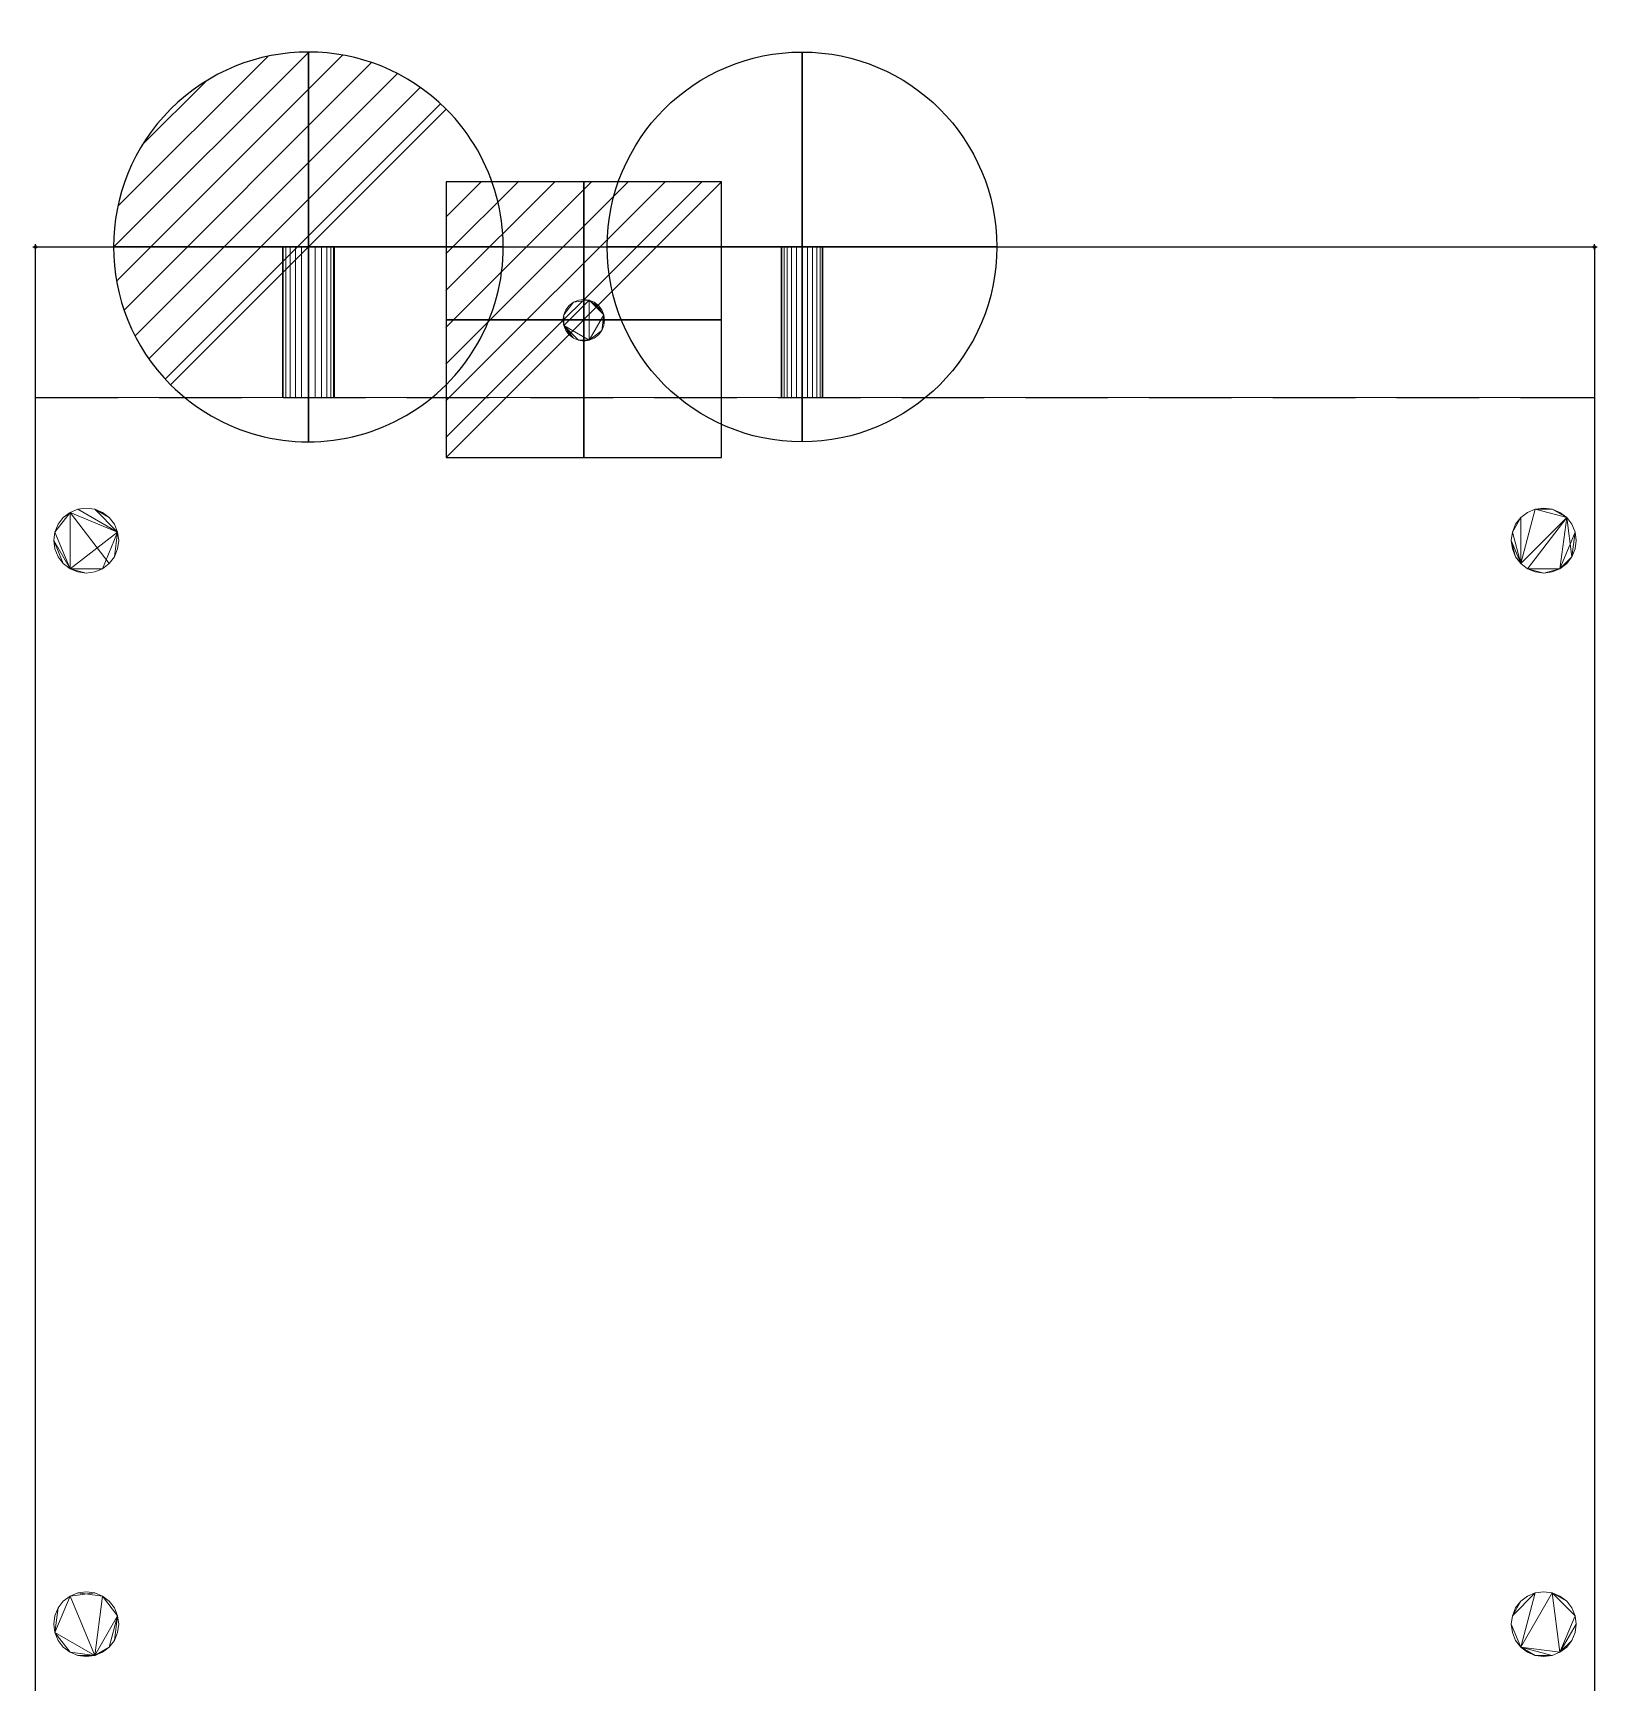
# Model space of a CAD drawing. Header units: millimetres. Extents: x -1 to 601, y -932 to 82.
# Drawn here: x -1 to 601, y -553 to 82 of the extents above; entities that cross this region are included whole.
import ezdxf

# ---------------------------------------------------------------- set-up
doc = ezdxf.new("R2010")
doc.units = ezdxf.units.MM
doc.header["$PDMODE"] = 34
doc.linetypes.add('NASCOSTA', pattern=[9.525, 6.35, -3.175])
for name, color, linetype in [('IQ_200_2D', 1, 'Continuous'), ('IQ_200_3D', 1, 'Continuous'), ('IQ_204_2D', 7, 'Continuous'), ('IQ_CON_COLDWATER_INT', 7, 'Continuous'), ('IQ_CON_DRAIN_INT', 7, 'Continuous'), ('IQ_CON_ELECTRICITY_INT', 7, 'Continuous'), ('IQ_INS_3D', 3, 'Continuous')]:
    doc.layers.add(name, color=color, linetype=linetype)

# ---------------------------------------------------------------- blocks, each defined once
blk = doc.blocks.new('*X2')
at = {"color": 0}
for p, q in [((286.774344, 2204.447934), (296.618251, 2214.291842)), ((286.774344, 2205.862148), (295.204037, 2214.291842)), ((286.774344, 2207.276361), (293.789824, 2214.291842)), ((286.774344, 2208.690575), (292.37561, 2214.291842)), ((286.774344, 2210.104788), (290.961397, 2214.291842)), ((286.774344, 2211.519002), (289.547183, 2214.291842)), ((286.774344, 2212.933216), (288.13297, 2214.291842))]:
    blk.add_line(p, q, dxfattribs=at)
blk = doc.blocks.new('ELECTRICITY')
for p, q in [((2.121, 2.121), (-2.121, 2.121)), ((-2.121, 2.121), (-2.121, -2.121)), ((-2.121, -2.121), (2.121, 2.121)), ((2.121, -2.121), (2.121, 2.121)), ((-2.121, -2.121), (2.121, -2.121))]:
    blk.add_line(p, q)
at = {"extrusion": (-1, 0, 0)}
for p, q in [((0, -2.121, 2.121), (0, 2.121, 2.121)), ((0, 2.121, -2.121), (0, -2.121, -2.121)), ((0, 2.121, 2.121), (0, 2.121, -2.121)), ((0, 2.121, -2.121), (0, -2.121, 2.121)), ((0, -2.121, -2.121), (0, -2.121, 2.121))]:
    blk.add_line(p, q, dxfattribs=at)
at = {"extrusion": (0, -1, 0)}
for p, q in [((2.121, 0, 2.121), (-2.121, 0, 2.121)), ((-2.121, 0, -2.121), (2.121, 0, -2.121)), ((-2.121, 0, 2.121), (-2.121, 0, -2.121)), ((-2.121, 0, -2.121), (2.121, 0, 2.121)), ((2.121, 0, -2.121), (2.121, 0, 2.121))]:
    blk.add_line(p, q, dxfattribs=at)
at = {"xscale": 0.4000000000000909, "yscale": 0.4000000000000909, "zscale": 0.4000000000000909}
blk.add_blockref('*X2', (-116.831, -883.595), dxfattribs=at)
at = {"extrusion": (-1, 0, 0), "xscale": 0.3999999999999773, "yscale": 0.3999999999999773, "zscale": 0.3999999999999773}
blk.add_blockref('*X2', (-116.831, -883.595), dxfattribs=at)
at = {"extrusion": (0, -1, 0), "xscale": 0.4000000000000909, "yscale": 0.4000000000000909, "zscale": 0.4000000000000909}
blk.add_blockref('*X2', (-116.831, -883.595), dxfattribs=at)
blk = doc.blocks.new('*X3')
at = {"color": 0}
for p, q in [((313.993, 2209.039), (321.505, 2216.552)), ((314.108, 2207.74), (322.804, 2216.436)), ((314.158, 2210.619), (319.926, 2216.386)), ((314.399, 2206.617), (323.928, 2216.145)), ((314.821, 2205.625), (324.919, 2215.723)), ((315.101, 2212.976), (317.568, 2215.443)), ((315.354, 2204.743), (325.801, 2215.191)), ((315.985, 2203.96), (326.584, 2214.559))]:
    blk.add_line(p, q, dxfattribs=at)
blk = doc.blocks.new('drain')
blk.add_line((-2.121, -2.121), (2.121, 2.121))
at = {"extrusion": (-1, 0, 0)}
blk.add_line((0, 2.121, -2.121), (0, -2.121, 2.121), dxfattribs=at)
at = {"extrusion": (0, -1, 0)}
blk.add_line((-2.121, 0, -2.121), (2.121, 0, 2.121), dxfattribs=at)
at = {"extrusion": (-1, 0, 0)}
for start, end in [(45, 225), (225, 45)]:
    blk.add_arc((0, 0), 3, start, end, dxfattribs=at)
for start, end in [(45, 225), (225, 45)]:
    blk.add_arc((0, 0), 3, start, end)
at = {"extrusion": (0, -1, 0)}
for start, end in [(45, 225), (225, 45)]:
    blk.add_arc((0, 0), 3, start, end, dxfattribs=at)
at = {"xscale": 0.4000000000000909, "yscale": 0.4000000000000909, "zscale": 0.4000000000000909}
blk.add_blockref('*X3', (-128.597, -883.621), dxfattribs=at)
at = {"extrusion": (-1, 0, 0), "xscale": 0.3999999999999773, "yscale": 0.3999999999999773, "zscale": 0.3999999999999773}
blk.add_blockref('*X3', (-128.597, -883.621), dxfattribs=at)
at = {"extrusion": (0, -1, 0), "xscale": 0.4000000000000909, "yscale": 0.4000000000000909, "zscale": 0.4000000000000909}
blk.add_blockref('*X3', (-128.597, -883.621), dxfattribs=at)
blk = doc.blocks.new('A$C0DDC558E')
blk.add_circle((0, 0), 3)
at = {"extrusion": (-1, 0, 0)}
blk.add_circle((0, 0), 3, dxfattribs=at)
at = {"extrusion": (0, 1, 0)}
blk.add_circle((0, 0), 3, dxfattribs=at)

msp = doc.modelspace()

# ---------------------------------------------------------------- linework, layer by layer
at = {"layer": 'IQ_200_2D'}
for p, q in [((0, 0), (600, 0)), ((0, -600), (0, 0)), ((600, 0), (600, -600))]:
    msp.add_line(p, q, dxfattribs=at)
at = {"layer": 'IQ_204_2D', "linetype": 'NASCOSTA', "ltscale": 5}
msp.add_line((0, -58), (600, -58), dxfattribs=at)
at = {"layer": 'IQ_INS_3D'}
for p in [(0, 0), (600, 0)]:
    msp.add_point(p, dxfattribs=at)

# ---------------------------------------------------------------- block references
at = {"layer": 'IQ_CON_COLDWATER_INT', "xscale": 25, "yscale": 25, "zscale": 25}
msp.add_blockref('A$C0DDC558E', (295, 0), dxfattribs=at)
at = {"layer": 'IQ_CON_DRAIN_INT', "xscale": 25, "yscale": 25, "zscale": 25}
msp.add_blockref('drain', (105, 0), dxfattribs=at)
at = {"layer": 'IQ_CON_ELECTRICITY_INT', "xscale": 25, "yscale": 25, "zscale": 25}
msp.add_blockref('ELECTRICITY', (211, -28), dxfattribs=at)

# ---------------------------------------------------------------- meshes
at = {"layer": 'IQ_200_3D', "lineweight": 9}
mesh = msp.add_polyface(dxfattribs=at)
corners = [(0, 0, 840), (0, -600, 840), (600, -600, 840), (600, 0, 840)]
mesh.append_faces([[corners[k] for k in face] for face in [(0, 1, 2, 3)]])
mesh = msp.add_polyface(dxfattribs=at)
corners = [(0, -600, 840), (0, 0, 840), (0, 0, 100), (0, -58, 100), (0, -58, 30), (0, -600, 30)]
mesh.append_faces([[corners[k] for k in face] for face in [(3, 0, 1, 2)]], dxfattribs={"vtx0": -1})
mesh.append_faces([[corners[k] for k in face] for face in [(5, 0, 3, 4)]], dxfattribs={"vtx1": -1})
mesh = msp.add_polyface(dxfattribs=at)
corners = [(0, 0, 100), (600, 0, 100), (600, -58, 100), (0, -58, 100)]
mesh.append_faces([[corners[k] for k in face] for face in [(0, 1, 2, 3)]])
mesh = msp.add_polyface(dxfattribs=at)
corners = [(600, 0, 840), (600, 0, 100), (0, 0, 100), (0, 0, 840)]
mesh.append_faces([[corners[k] for k in face] for face in [(0, 1, 2, 3)]])
mesh = msp.add_polyface(dxfattribs=at)
corners = [(105, 0, 85), (107.59, 0, 84.66), (110, 0, 83.66), (112.07, 0, 82.07), (113.66, 0, 80), (114.66, 0, 77.59), (115, 0, 75), (114.66, 0, 72.41), (113.66, 0, 70), (112.07, 0, 67.93), (110, 0, 66.34), (107.59, 0, 65.34), (105, 0, 65), (102.41, 0, 65.34), (100, 0, 66.34), (97.93, 0, 67.93), (96.34, 0, 70), (95.34, 0, 72.41), (95, 0, 75), (95.34, 0, 77.59), (96.34, 0, 80), (97.93, 0, 82.07), (100, 0, 83.66), (102.41, 0, 84.66)]
mesh.append_faces([[corners[k] for k in face] for face in [(9, 7, 8), (4, 2, 3), (15, 13, 14), (18, 15, 16, 17), (23, 21, 22)]], dxfattribs={"vtx0": -1})
mesh.append_faces([[corners[k] for k in face] for face in [(10, 15, 7, 9)]], dxfattribs={"vtx0": -1, "vtx1": -1, "vtx2": -1})
mesh.append_faces([[corners[k] for k in face] for face in [(21, 7, 15, 18)]], dxfattribs={"vtx0": -1, "vtx1": -1, "vtx2": -1, "vtx3": -1})
mesh.append_faces([[corners[k] for k in face] for face in [(4, 6, 7, 21), (21, 1, 2, 4)]], dxfattribs={"vtx0": -1, "vtx2": -1, "vtx3": -1})
mesh.append_faces([[corners[k] for k in face] for face in [(10, 11, 13, 15)]], dxfattribs={"vtx1": -1, "vtx2": -1, "vtx3": -1})
mesh.append_faces([[corners[k] for k in face] for face in [(4, 5, 6), (19, 20, 21, 18), (11, 12, 13)]], dxfattribs={"vtx2": -1})
mesh.append_faces([[corners[k] for k in face] for face in [(23, 0, 1, 21)]], dxfattribs={"vtx2": -1, "vtx3": -1})
mesh = msp.add_polyface(dxfattribs=at)
corners = [(105, -58, 65), (102.41, -58, 65.34), (100, -58, 66.34), (97.93, -58, 67.93), (96.34, -58, 70), (95.34, -58, 72.41), (95, -58, 75), (95.34, -58, 77.59), (96.34, -58, 80), (97.93, -58, 82.07), (100, -58, 83.66), (102.41, -58, 84.66), (105, -58, 85), (105, 0, 85), (102.41, 0, 84.66), (100, 0, 83.66), (97.93, 0, 82.07), (96.34, 0, 80), (95.34, 0, 77.59), (95, 0, 75), (95.34, 0, 72.41), (96.34, 0, 70), (97.93, 0, 67.93), (100, 0, 66.34), (102.41, 0, 65.34), (105, 0, 65)]
mesh.append_faces([[corners[k] for k in face] for face in [(13, 14, 11, 12), (0, 1, 24, 25)]], dxfattribs={"vtx1": -1})
mesh.append_faces([[corners[k] for k in face] for face in [(14, 15, 10, 11), (16, 17, 8, 9), (15, 16, 9, 10), (17, 18, 7, 8), (6, 7, 18, 19), (19, 20, 5, 6), (20, 21, 4, 5), (22, 23, 2, 3), (21, 22, 3, 4), (23, 24, 1, 2)]], dxfattribs={"vtx1": -1, "vtx3": -1})
mesh = msp.add_polyface(dxfattribs=at)
corners = [(105, -58, 85), (107.59, -58, 84.66), (110, -58, 83.66), (112.07, -58, 82.07), (113.66, -58, 80), (114.66, -58, 77.59), (115, -58, 75), (114.66, -58, 72.41), (113.66, -58, 70), (112.07, -58, 67.93), (110, -58, 66.34), (107.59, -58, 65.34), (105, -58, 65), (105, 0, 65), (107.59, 0, 65.34), (110, 0, 66.34), (112.07, 0, 67.93), (113.66, 0, 70), (114.66, 0, 72.41), (115, 0, 75), (114.66, 0, 77.59), (113.66, 0, 80), (112.07, 0, 82.07), (110, 0, 83.66), (107.59, 0, 84.66), (105, 0, 85)]
mesh.append_faces([[corners[k] for k in face] for face in [(3, 22, 23, 2), (24, 1, 2, 23)]], dxfattribs={"vtx0": -1, "vtx2": -1})
mesh.append_faces([[corners[k] for k in face] for face in [(13, 14, 11, 12), (0, 1, 24, 25)]], dxfattribs={"vtx1": -1})
mesh.append_faces([[corners[k] for k in face] for face in [(14, 15, 10, 11), (16, 17, 8, 9), (15, 16, 9, 10), (17, 18, 7, 8), (6, 7, 18, 19), (19, 20, 5, 6), (20, 21, 4, 5), (21, 22, 3, 4)]], dxfattribs={"vtx1": -1, "vtx3": -1})
mesh = msp.add_polyface(dxfattribs=at)
corners = [(295, 0, 83), (297.07, 0, 82.73), (299, 0, 81.93), (300.66, 0, 80.66), (301.93, 0, 79), (302.73, 0, 77.07), (303, 0, 75), (302.73, 0, 72.93), (301.93, 0, 71), (300.66, 0, 69.34), (299, 0, 68.07), (297.07, 0, 67.27), (295, 0, 67), (292.93, 0, 67.27), (291, 0, 68.07), (289.34, 0, 69.34), (288.07, 0, 71), (287.27, 0, 72.93), (287, 0, 75), (287.27, 0, 77.07), (288.07, 0, 79), (289.34, 0, 80.66), (291, 0, 81.93), (292.93, 0, 82.73)]
mesh.append_faces([[corners[k] for k in face] for face in [(16, 14, 15)]], dxfattribs={"vtx0": -1})
mesh.append_faces([[corners[k] for k in face] for face in [(12, 16, 17, 20)]], dxfattribs={"vtx0": -1, "vtx2": -1, "vtx3": -1})
mesh.append_faces([[corners[k] for k in face] for face in [(10, 11, 8, 9), (19, 20, 17, 18)]], dxfattribs={"vtx1": -1})
mesh.append_faces([[corners[k] for k in face] for face in [(0, 1, 20, 23), (11, 12, 8)]], dxfattribs={"vtx1": -1, "vtx2": -1})
mesh.append_faces([[corners[k] for k in face] for face in [(7, 8, 12, 2), (1, 2, 12, 20)]], dxfattribs={"vtx1": -1, "vtx2": -1, "vtx3": -1})
mesh.append_faces([[corners[k] for k in face] for face in [(21, 22, 23, 20)]], dxfattribs={"vtx2": -1})
mesh.append_faces([[corners[k] for k in face] for face in [(5, 6, 7, 2), (12, 13, 14, 16)]], dxfattribs={"vtx2": -1, "vtx3": -1})
mesh.append_faces([[corners[k] for k in face] for face in [(2, 3, 4, 5)]], dxfattribs={"vtx3": -1})
mesh = msp.add_polyface(dxfattribs=at)
corners = [(295, -58, 67), (292.93, -58, 67.27), (291, -58, 68.07), (289.34, -58, 69.34), (288.07, -58, 71), (287.27, -58, 72.93), (287, -58, 75), (287.27, -58, 77.07), (288.07, -58, 79), (289.34, -58, 80.66), (291, -58, 81.93), (292.93, -58, 82.73), (295, -58, 83), (295, 0, 83), (292.93, 0, 82.73), (291, 0, 81.93), (289.34, 0, 80.66), (288.07, 0, 79), (287.27, 0, 77.07), (287, 0, 75), (287.27, 0, 72.93), (288.07, 0, 71), (289.34, 0, 69.34), (291, 0, 68.07), (292.93, 0, 67.27), (295, 0, 67)]
mesh.append_faces([[corners[k] for k in face] for face in [(13, 14, 11, 12), (0, 1, 24, 25)]], dxfattribs={"vtx1": -1})
mesh.append_faces([[corners[k] for k in face] for face in [(14, 15, 10, 11), (16, 17, 8, 9), (15, 16, 9, 10), (17, 18, 7, 8), (6, 7, 18, 19), (19, 20, 5, 6), (20, 21, 4, 5), (22, 23, 2, 3), (21, 22, 3, 4), (23, 24, 1, 2)]], dxfattribs={"vtx1": -1, "vtx3": -1})
mesh = msp.add_polyface(dxfattribs=at)
corners = [(295, -58, 83), (297.07, -58, 82.73), (299, -58, 81.93), (300.66, -58, 80.66), (301.93, -58, 79), (302.73, -58, 77.07), (303, -58, 75), (302.73, -58, 72.93), (301.93, -58, 71), (300.66, -58, 69.34), (299, -58, 68.07), (297.07, -58, 67.27), (295, -58, 67), (295, 0, 67), (297.07, 0, 67.27), (299, 0, 68.07), (300.66, 0, 69.34), (301.93, 0, 71), (302.73, 0, 72.93), (303, 0, 75), (302.73, 0, 77.07), (301.93, 0, 79), (300.66, 0, 80.66), (299, 0, 81.93), (297.07, 0, 82.73), (295, 0, 83)]
mesh.append_faces([[corners[k] for k in face] for face in [(3, 22, 23, 2), (24, 1, 2, 23)]], dxfattribs={"vtx0": -1, "vtx2": -1})
mesh.append_faces([[corners[k] for k in face] for face in [(13, 14, 11, 12), (0, 1, 24, 25)]], dxfattribs={"vtx1": -1})
mesh.append_faces([[corners[k] for k in face] for face in [(14, 15, 10, 11), (16, 17, 8, 9), (15, 16, 9, 10), (17, 18, 7, 8), (6, 7, 18, 19), (19, 20, 5, 6), (20, 21, 4, 5), (21, 22, 3, 4)]], dxfattribs={"vtx1": -1, "vtx3": -1})
mesh = msp.add_polyface(dxfattribs=at)
corners = [(600, 0, 840), (600, -600, 840), (600, -600, 30), (600, -58, 30), (600, -58, 100), (600, 0, 100)]
mesh.append_faces([[corners[k] for k in face] for face in [(0, 4, 5)]], dxfattribs={"vtx0": -1})
mesh.append_faces([[corners[k] for k in face] for face in [(4, 0, 1, 2)]], dxfattribs={"vtx0": -1, "vtx3": -1})
mesh.append_faces([[corners[k] for k in face] for face in [(3, 4, 2)]], dxfattribs={"vtx1": -1})
mesh = msp.add_polyface(dxfattribs=at)
corners = [(211, -20.21, 90), (213.07, -20.48, 90), (215, -21.28, 90), (216.66, -22.55, 90), (217.93, -24.21, 90), (218.73, -26.14, 90), (219, -28.21, 90), (218.73, -30.28, 90), (217.93, -32.21, 90), (216.66, -33.87, 90), (215, -35.14, 90), (213.07, -35.94, 90), (211, -36.21, 90), (208.93, -35.94, 90), (207, -35.14, 90), (205.34, -33.87, 90), (204.07, -32.21, 90), (203.27, -30.28, 90), (203, -28.21, 90), (203.27, -26.14, 90), (204.07, -24.21, 90), (205.34, -22.55, 90), (207, -21.28, 90), (208.93, -20.48, 90)]
mesh.append_faces([[corners[k] for k in face] for face in [(16, 14, 15)]], dxfattribs={"vtx0": -1})
mesh.append_faces([[corners[k] for k in face] for face in [(5, 8, 11, 1), (17, 1, 11, 13), (22, 1, 17, 19)]], dxfattribs={"vtx0": -1, "vtx1": -1, "vtx2": -1, "vtx3": -1})
mesh.append_faces([[corners[k] for k in face] for face in [(5, 1, 2), (17, 13, 14, 16)]], dxfattribs={"vtx0": -1, "vtx2": -1})
mesh.append_faces([[corners[k] for k in face] for face in [(18, 19, 17)]], dxfattribs={"vtx1": -1})
mesh.append_faces([[corners[k] for k in face] for face in [(9, 10, 11, 8), (23, 0, 1, 22), (20, 21, 22, 19), (11, 12, 13)]], dxfattribs={"vtx2": -1})
mesh.append_faces([[corners[k] for k in face] for face in [(5, 6, 7, 8), (2, 3, 4, 5)]], dxfattribs={"vtx3": -1})
mesh = msp.add_polyface(dxfattribs=at)
corners = [(211, -20.21, 100), (208.93, -20.48, 100), (207, -21.28, 100), (205.34, -22.55, 100), (204.07, -24.21, 100), (203.27, -26.14, 100), (203, -28.21, 100), (203.27, -30.28, 100), (204.07, -32.21, 100), (205.34, -33.87, 100), (207, -35.14, 100), (208.93, -35.94, 100), (211, -36.21, 100), (213.07, -35.94, 100), (215, -35.14, 100), (216.66, -33.87, 100), (217.93, -32.21, 100), (218.73, -30.28, 100), (219, -28.21, 100), (218.73, -26.14, 100), (217.93, -24.21, 100), (216.66, -22.55, 100), (215, -21.28, 100), (213.07, -20.48, 100)]
mesh.append_faces([[corners[k] for k in face] for face in [(10, 7, 8, 9), (13, 11, 12)]], dxfattribs={"vtx0": -1})
mesh.append_faces([[corners[k] for k in face] for face in [(23, 7, 13)]], dxfattribs={"vtx0": -1, "vtx1": -1, "vtx2": -1})
mesh.append_faces([[corners[k] for k in face] for face in [(7, 23, 2, 5)]], dxfattribs={"vtx0": -1, "vtx1": -1, "vtx2": -1, "vtx3": -1})
mesh.append_faces([[corners[k] for k in face] for face in [(7, 10, 11, 13)]], dxfattribs={"vtx0": -1, "vtx2": -1, "vtx3": -1})
mesh.append_faces([[corners[k] for k in face] for face in [(4, 5, 2, 3), (1, 2, 23, 0), (18, 19, 17), (22, 23, 20, 21)]], dxfattribs={"vtx1": -1})
mesh.append_faces([[corners[k] for k in face] for face in [(16, 17, 19, 13), (19, 20, 23, 13)]], dxfattribs={"vtx1": -1, "vtx2": -1, "vtx3": -1})
mesh.append_faces([[corners[k] for k in face] for face in [(5, 6, 7)]], dxfattribs={"vtx2": -1})
mesh.append_faces([[corners[k] for k in face] for face in [(13, 14, 15, 16)]], dxfattribs={"vtx3": -1})
mesh = msp.add_polyface(dxfattribs=at)
corners = [(211, -36.21, 100), (208.93, -35.94, 100), (207, -35.14, 100), (205.34, -33.87, 100), (204.07, -32.21, 100), (203.27, -30.28, 100), (203, -28.21, 100), (203.27, -26.14, 100), (204.07, -24.21, 100), (205.34, -22.55, 100), (207, -21.28, 100), (208.93, -20.48, 100), (211, -20.21, 100), (211, -20.21, 90), (208.93, -20.48, 90), (207, -21.28, 90), (205.34, -22.55, 90), (204.07, -24.21, 90), (203.27, -26.14, 90), (203, -28.21, 90), (203.27, -30.28, 90), (204.07, -32.21, 90), (205.34, -33.87, 90), (207, -35.14, 90), (208.93, -35.94, 90), (211, -36.21, 90)]
mesh.append_faces([[corners[k] for k in face] for face in [(13, 14, 11, 12), (0, 1, 24, 25)]], dxfattribs={"vtx1": -1})
mesh.append_faces([[corners[k] for k in face] for face in [(14, 15, 10, 11), (16, 17, 8, 9), (15, 16, 9, 10), (17, 18, 7, 8), (6, 7, 18, 19), (19, 20, 5, 6), (20, 21, 4, 5), (22, 23, 2, 3), (21, 22, 3, 4), (23, 24, 1, 2)]], dxfattribs={"vtx1": -1, "vtx3": -1})
mesh = msp.add_polyface(dxfattribs=at)
corners = [(211, -20.21, 100), (213.07, -20.48, 100), (215, -21.28, 100), (216.66, -22.55, 100), (217.93, -24.21, 100), (218.73, -26.14, 100), (219, -28.21, 100), (218.73, -30.28, 100), (217.93, -32.21, 100), (216.66, -33.87, 100), (215, -35.14, 100), (213.07, -35.94, 100), (211, -36.21, 100), (211, -36.21, 90), (213.07, -35.94, 90), (215, -35.14, 90), (216.66, -33.87, 90), (217.93, -32.21, 90), (218.73, -30.28, 90), (219, -28.21, 90), (218.73, -26.14, 90), (217.93, -24.21, 90), (216.66, -22.55, 90), (215, -21.28, 90), (213.07, -20.48, 90), (211, -20.21, 90)]
mesh.append_faces([[corners[k] for k in face] for face in [(13, 14, 11, 12), (0, 1, 24, 25)]], dxfattribs={"vtx1": -1})
mesh.append_faces([[corners[k] for k in face] for face in [(14, 15, 10, 11), (16, 17, 8, 9), (15, 16, 9, 10), (17, 18, 7, 8), (6, 7, 18, 19), (19, 20, 5, 6), (20, 21, 4, 5), (22, 23, 2, 3), (21, 22, 3, 4), (23, 24, 1, 2)]], dxfattribs={"vtx1": -1, "vtx3": -1})
mesh = msp.add_polyface(dxfattribs=at)
corners = [(0, -600, 30), (0, -58, 30), (600, -58, 30), (600, -600, 30)]
mesh.append_faces([[corners[k] for k in face] for face in [(0, 1, 2, 3)]])
mesh = msp.add_polyface(dxfattribs=at)
corners = [(0, -58, 30), (0, -58, 100), (600, -58, 100), (600, -58, 30)]
mesh.append_faces([[corners[k] for k in face] for face in [(0, 1, 2, 3)]])
mesh = msp.add_polyface(dxfattribs=at)
corners = [(105, -58, 85), (102.41, -58, 84.66), (100, -58, 83.66), (97.93, -58, 82.07), (96.34, -58, 80), (95.34, -58, 77.59), (95, -58, 75), (95.34, -58, 72.41), (96.34, -58, 70), (97.93, -58, 67.93), (100, -58, 66.34), (102.41, -58, 65.34), (105, -58, 65), (107.59, -58, 65.34), (110, -58, 66.34), (112.07, -58, 67.93), (113.66, -58, 70), (114.66, -58, 72.41), (115, -58, 75), (114.66, -58, 77.59), (113.66, -58, 80), (112.07, -58, 82.07), (110, -58, 83.66), (107.59, -58, 84.66)]
mesh.append_faces([[corners[k] for k in face] for face in [(11, 9, 10), (17, 15, 16), (22, 20, 21)]], dxfattribs={"vtx0": -1})
mesh.append_faces([[corners[k] for k in face] for face in [(3, 6, 9)]], dxfattribs={"vtx0": -1, "vtx1": -1, "vtx2": -1})
mesh.append_faces([[corners[k] for k in face] for face in [(17, 3, 9, 11)]], dxfattribs={"vtx0": -1, "vtx1": -1, "vtx2": -1, "vtx3": -1})
mesh.append_faces([[corners[k] for k in face] for face in [(17, 11, 14, 15), (20, 3, 17, 18)]], dxfattribs={"vtx0": -1, "vtx1": -1, "vtx3": -1})
mesh.append_faces([[corners[k] for k in face] for face in [(0, 1, 23)]], dxfattribs={"vtx1": -1})
mesh.append_faces([[corners[k] for k in face] for face in [(22, 23, 3, 20)]], dxfattribs={"vtx1": -1, "vtx2": -1, "vtx3": -1})
mesh.append_faces([[corners[k] for k in face] for face in [(18, 19, 20)]], dxfattribs={"vtx2": -1})
mesh.append_faces([[corners[k] for k in face] for face in [(1, 2, 3, 23)]], dxfattribs={"vtx2": -1, "vtx3": -1})
mesh.append_faces([[corners[k] for k in face] for face in [(6, 7, 8, 9), (3, 4, 5, 6), (11, 12, 13, 14)]], dxfattribs={"vtx3": -1})
mesh = msp.add_polyface(dxfattribs=at)
corners = [(295, -58, 83), (292.93, -58, 82.73), (291, -58, 81.93), (289.34, -58, 80.66), (288.07, -58, 79), (287.27, -58, 77.07), (287, -58, 75), (287.27, -58, 72.93), (288.07, -58, 71), (289.34, -58, 69.34), (291, -58, 68.07), (292.93, -58, 67.27), (295, -58, 67), (297.07, -58, 67.27), (299, -58, 68.07), (300.66, -58, 69.34), (301.93, -58, 71), (302.73, -58, 72.93), (303, -58, 75), (302.73, -58, 77.07), (301.93, -58, 79), (300.66, -58, 80.66), (299, -58, 81.93), (297.07, -58, 82.73)]
mesh.append_faces([[corners[k] for k in face] for face in [(10, 7, 8, 9), (7, 5, 6), (16, 13, 14, 15), (19, 17, 18)]], dxfattribs={"vtx0": -1})
mesh.append_faces([[corners[k] for k in face] for face in [(13, 16, 12)]], dxfattribs={"vtx0": -1, "vtx1": -1})
mesh.append_faces([[corners[k] for k in face] for face in [(23, 4, 12, 22), (17, 19, 12, 16), (22, 12, 19)]], dxfattribs={"vtx0": -1, "vtx1": -1, "vtx2": -1})
mesh.append_faces([[corners[k] for k in face] for face in [(7, 12, 4, 5)]], dxfattribs={"vtx0": -1, "vtx1": -1, "vtx3": -1})
mesh.append_faces([[corners[k] for k in face] for face in [(0, 1, 4, 23)]], dxfattribs={"vtx1": -1, "vtx2": -1})
mesh.append_faces([[corners[k] for k in face] for face in [(20, 21, 22, 19)]], dxfattribs={"vtx2": -1})
mesh.append_faces([[corners[k] for k in face] for face in [(10, 11, 12, 7)]], dxfattribs={"vtx2": -1, "vtx3": -1})
mesh.append_faces([[corners[k] for k in face] for face in [(1, 2, 3, 4)]], dxfattribs={"vtx3": -1})
mesh = msp.add_polyface(dxfattribs=at)
corners = [(7, -113, 30), (7.43, -116.24, 30), (8.67, -119.25, 30), (10.66, -121.84, 30), (13.25, -123.83, 30), (16.26, -125.07, 30), (19.5, -125.5, 30), (22.74, -125.07, 30), (25.75, -123.83, 30), (28.34, -121.84, 30), (30.33, -119.25, 30), (31.57, -116.24, 30), (32, -113, 30), (31.57, -109.76, 30), (30.33, -106.75, 30), (28.34, -104.16, 30), (25.75, -102.17, 30), (22.74, -100.93, 30), (19.5, -100.5, 30), (16.26, -100.93, 30), (13.25, -102.17, 30), (10.66, -104.16, 30), (8.67, -106.75, 30), (7.43, -109.76, 30), (568, -113, 30), (568.43, -116.24, 30), (569.67, -119.25, 30), (571.66, -121.84, 30), (574.25, -123.83, 30), (577.26, -125.07, 30), (580.5, -125.5, 30), (583.74, -125.07, 30), (586.75, -123.83, 30), (589.34, -121.84, 30), (591.33, -119.25, 30), (592.57, -116.24, 30), (593, -113, 30), (592.57, -109.76, 30), (591.33, -106.75, 30), (589.34, -104.16, 30), (586.75, -102.17, 30), (583.74, -100.93, 30), (580.5, -100.5, 30), (577.26, -100.93, 30), (574.25, -102.17, 30), (571.66, -104.16, 30), (569.67, -106.75, 30), (568.43, -109.76, 30), (7, -530, 30), (7.43, -533.24, 30), (8.67, -536.25, 30), (10.66, -538.84, 30), (13.25, -540.83, 30), (16.26, -542.07, 30), (19.5, -542.5, 30), (22.74, -542.07, 30), (25.75, -540.83, 30), (28.34, -538.84, 30), (30.33, -536.25, 30), (31.57, -533.24, 30), (32, -530, 30), (31.57, -526.76, 30), (30.33, -523.75, 30), (28.34, -521.16, 30), (25.75, -519.17, 30), (22.74, -517.93, 30), (19.5, -517.5, 30), (16.26, -517.93, 30), (13.25, -519.17, 30), (10.66, -521.16, 30), (8.67, -523.75, 30), (7.43, -526.76, 30), (568, -530, 30), (568.43, -533.24, 30), (569.67, -536.25, 30), (571.66, -538.84, 30), (574.25, -540.83, 30), (577.26, -542.07, 30), (580.5, -542.5, 30), (583.74, -542.07, 30), (586.75, -540.83, 30), (589.34, -538.84, 30), (591.33, -536.25, 30), (592.57, -533.24, 30), (593, -530, 30), (592.57, -526.76, 30), (591.33, -523.75, 30), (589.34, -521.16, 30), (586.75, -519.17, 30), (583.74, -517.93, 30), (580.5, -517.5, 30), (577.26, -517.93, 30), (574.25, -519.17, 30), (571.66, -521.16, 30), (569.67, -523.75, 30), (568.43, -526.76, 30)]
mesh.append_faces([[corners[k] for k in face] for face in [(6, 4, 5), (17, 15, 16), (30, 28, 29), (41, 39, 40), (47, 45, 46), (64, 61, 62, 63), (67, 64, 65, 66), (49, 70, 71, 48), (82, 80, 81), (77, 75, 76), (89, 87, 88), (95, 93, 94)]], dxfattribs={"vtx0": -1})
mesh.append_faces([[corners[k] for k in face] for face in [(19, 13, 17, 18), (91, 75, 89, 90)]], dxfattribs={"vtx0": -1, "vtx1": -1})
mesh.append_faces([[corners[k] for k in face] for face in [(20, 23, 4), (28, 32, 39, 27), (68, 55, 64, 67), (55, 61, 64)]], dxfattribs={"vtx0": -1, "vtx1": -1, "vtx2": -1})
mesh.append_faces([[corners[k] for k in face] for face in [(43, 27, 39, 41), (55, 68, 49, 52)]], dxfattribs={"vtx0": -1, "vtx1": -1, "vtx2": -1, "vtx3": -1})
mesh.append_faces([[corners[k] for k in face] for face in [(20, 4, 8, 9)]], dxfattribs={"vtx0": -1, "vtx1": -1, "vtx3": -1})
mesh.append_faces([[corners[k] for k in face] for face in [(0, 3, 4, 23), (13, 19, 20)]], dxfattribs={"vtx0": -1, "vtx2": -1})
mesh.append_faces([[corners[k] for k in face] for face in [(20, 9, 10, 13), (75, 79, 80, 89), (80, 84, 85, 89)]], dxfattribs={"vtx0": -1, "vtx2": -1, "vtx3": -1})
mesh.append_faces([[corners[k] for k in face] for face in [(42, 43, 41)]], dxfattribs={"vtx1": -1})
mesh.append_faces([[corners[k] for k in face] for face in [(57, 58, 61), (83, 84, 80, 82)]], dxfattribs={"vtx1": -1, "vtx2": -1})
mesh.append_faces([[corners[k] for k in face] for face in [(47, 24, 27, 45), (95, 72, 75, 91)]], dxfattribs={"vtx1": -1, "vtx2": -1, "vtx3": -1})
mesh.append_faces([[corners[k] for k in face] for face in [(1, 2, 3, 0), (21, 22, 23, 20), (53, 54, 55, 52)]], dxfattribs={"vtx2": -1})
mesh.append_faces([[corners[k] for k in face] for face in [(6, 7, 8, 4), (13, 14, 15, 17), (30, 31, 32, 28), (32, 33, 34, 37), (37, 38, 39, 32), (43, 44, 45, 27), (55, 56, 57, 61), (68, 69, 70, 49), (77, 78, 79, 75), (85, 86, 87, 89), (91, 92, 93, 95)]], dxfattribs={"vtx2": -1, "vtx3": -1})
mesh.append_faces([[corners[k] for k in face] for face in [(10, 11, 12, 13), (34, 35, 36, 37), (24, 25, 26, 27), (58, 59, 60, 61), (49, 50, 51, 52), (72, 73, 74, 75)]], dxfattribs={"vtx3": -1})
mesh = msp.add_polyface(dxfattribs=at)
corners = [(7, -113, 0), (7.43, -109.76, 0), (8.67, -106.75, 0), (10.66, -104.16, 0), (13.25, -102.17, 0), (16.26, -100.93, 0), (19.5, -100.5, 0), (22.74, -100.93, 0), (25.75, -102.17, 0), (28.34, -104.16, 0), (30.33, -106.75, 0), (31.57, -109.76, 0), (32, -113, 0), (31.57, -116.24, 0), (30.33, -119.25, 0), (28.34, -121.84, 0), (25.75, -123.83, 0), (22.74, -125.07, 0), (19.5, -125.5, 0), (16.26, -125.07, 0), (13.25, -123.83, 0), (10.66, -121.84, 0), (8.67, -119.25, 0), (7.43, -116.24, 0), (568, -113, 0), (568.43, -109.76, 0), (569.67, -106.75, 0), (571.66, -104.16, 0), (574.25, -102.17, 0), (577.26, -100.93, 0), (580.5, -100.5, 0), (583.74, -100.93, 0), (586.75, -102.17, 0), (589.34, -104.16, 0), (591.33, -106.75, 0), (592.57, -109.76, 0), (593, -113, 0), (592.57, -116.24, 0), (591.33, -119.25, 0), (589.34, -121.84, 0), (586.75, -123.83, 0), (583.74, -125.07, 0), (580.5, -125.5, 0), (577.26, -125.07, 0), (574.25, -123.83, 0), (571.66, -121.84, 0), (569.67, -119.25, 0), (568.43, -116.24, 0), (7, -530, 0), (7.43, -526.76, 0), (8.67, -523.75, 0), (10.66, -521.16, 0), (13.25, -519.17, 0), (16.26, -517.93, 0), (19.5, -517.5, 0), (22.74, -517.93, 0), (25.75, -519.17, 0), (28.34, -521.16, 0), (30.33, -523.75, 0), (31.57, -526.76, 0), (32, -530, 0), (31.57, -533.24, 0), (30.33, -536.25, 0), (28.34, -538.84, 0), (25.75, -540.83, 0), (22.74, -542.07, 0), (19.5, -542.5, 0), (16.26, -542.07, 0), (13.25, -540.83, 0), (10.66, -538.84, 0), (8.67, -536.25, 0), (7.43, -533.24, 0), (568, -530, 0), (568.43, -526.76, 0), (569.67, -523.75, 0), (571.66, -521.16, 0), (574.25, -519.17, 0), (577.26, -517.93, 0), (580.5, -517.5, 0), (583.74, -517.93, 0), (586.75, -519.17, 0), (589.34, -521.16, 0), (591.33, -523.75, 0), (592.57, -526.76, 0), (593, -530, 0), (592.57, -533.24, 0), (591.33, -536.25, 0), (589.34, -538.84, 0), (586.75, -540.83, 0), (583.74, -542.07, 0), (580.5, -542.5, 0), (577.26, -542.07, 0), (574.25, -540.83, 0), (571.66, -538.84, 0), (569.67, -536.25, 0), (568.43, -533.24, 0)]
mesh.append_faces([[corners[k] for k in face] for face in [(9, 7, 8), (20, 18, 19), (33, 31, 32), (40, 38, 39), (42, 40, 41), (24, 46, 47), (81, 79, 80), (75, 73, 74), (88, 86, 87), (93, 91, 92)]], dxfattribs={"vtx0": -1})
mesh.append_faces([[corners[k] for k in face] for face in [(11, 16, 20), (45, 29, 33, 44), (65, 71, 52)]], dxfattribs={"vtx0": -1, "vtx1": -1, "vtx2": -1})
mesh.append_faces([[corners[k] for k in face] for face in [(33, 38, 40, 44), (65, 56, 59, 63), (79, 83, 88, 93)]], dxfattribs={"vtx0": -1, "vtx1": -1, "vtx2": -1, "vtx3": -1})
mesh.append_faces([[corners[k] for k in face] for face in [(0, 20, 21)]], dxfattribs={"vtx0": -1, "vtx2": -1})
mesh.append_faces([[corners[k] for k in face] for face in [(20, 0, 1, 4), (52, 55, 56, 65), (65, 67, 68, 71), (93, 72, 73, 77), (93, 88, 89, 91)]], dxfattribs={"vtx0": -1, "vtx2": -1, "vtx3": -1})
mesh.append_faces([[corners[k] for k in face] for face in [(11, 14, 15, 16), (88, 84, 85, 86)]], dxfattribs={"vtx0": -1, "vtx3": -1})
mesh.append_faces([[corners[k] for k in face] for face in [(3, 4, 1, 2), (58, 59, 56, 57), (49, 50, 71, 48), (66, 67, 65), (90, 91, 89)]], dxfattribs={"vtx1": -1})
mesh.append_faces([[corners[k] for k in face] for face in [(62, 63, 59), (83, 84, 88)]], dxfattribs={"vtx1": -1, "vtx2": -1})
mesh.append_faces([[corners[k] for k in face] for face in [(4, 5, 11, 20)]], dxfattribs={"vtx1": -1, "vtx2": -1, "vtx3": -1})
mesh.append_faces([[corners[k] for k in face] for face in [(24, 25, 45, 46)]], dxfattribs={"vtx1": -1, "vtx3": -1})
mesh.append_faces([[corners[k] for k in face] for face in [(12, 13, 14, 11), (36, 37, 38, 35), (53, 54, 55, 52), (60, 61, 62, 59), (63, 64, 65), (69, 70, 71, 68), (94, 95, 72, 93)]], dxfattribs={"vtx2": -1})
mesh.append_faces([[corners[k] for k in face] for face in [(5, 6, 7, 11), (9, 10, 11, 7), (16, 17, 18, 20), (29, 30, 31, 33), (33, 34, 35, 38), (27, 28, 29, 45), (25, 26, 27, 45), (42, 43, 44, 40), (50, 51, 52, 71), (77, 78, 79, 93), (81, 82, 83, 79), (75, 76, 77, 73)]], dxfattribs={"vtx2": -1, "vtx3": -1})
mesh.append_faces([[corners[k] for k in face] for face in [(21, 22, 23, 0)]], dxfattribs={"vtx3": -1})
mesh = msp.add_polyface(dxfattribs=at)
corners = [(7, -113, 30), (7.43, -109.76, 30), (8.67, -106.75, 30), (10.66, -104.16, 30), (13.25, -102.17, 30), (16.26, -100.93, 30), (19.5, -100.5, 30), (22.74, -100.93, 30), (25.75, -102.17, 30), (28.34, -104.16, 30), (30.33, -106.75, 30), (31.57, -109.76, 30), (32, -113, 30), (32, -113, 0), (31.57, -109.76, 0), (30.33, -106.75, 0), (28.34, -104.16, 0), (25.75, -102.17, 0), (22.74, -100.93, 0), (19.5, -100.5, 0), (16.26, -100.93, 0), (13.25, -102.17, 0), (10.66, -104.16, 0), (8.67, -106.75, 0), (7.43, -109.76, 0), (7, -113, 0)]
mesh.append_faces([[corners[k] for k in face] for face in [(13, 14, 11, 12), (0, 1, 24, 25)]], dxfattribs={"vtx1": -1})
mesh.append_faces([[corners[k] for k in face] for face in [(14, 15, 10, 11), (16, 17, 8, 9), (15, 16, 9, 10), (17, 18, 7, 8), (6, 7, 18, 19), (19, 20, 5, 6), (20, 21, 4, 5), (22, 23, 2, 3), (21, 22, 3, 4), (23, 24, 1, 2)]], dxfattribs={"vtx1": -1, "vtx3": -1})
mesh = msp.add_polyface(dxfattribs=at)
corners = [(568, -113, 30), (568.43, -109.76, 30), (569.67, -106.75, 30), (571.66, -104.16, 30), (574.25, -102.17, 30), (577.26, -100.93, 30), (580.5, -100.5, 30), (583.74, -100.93, 30), (586.75, -102.17, 30), (589.34, -104.16, 30), (591.33, -106.75, 30), (592.57, -109.76, 30), (593, -113, 30), (593, -113, 0), (592.57, -109.76, 0), (591.33, -106.75, 0), (589.34, -104.16, 0), (586.75, -102.17, 0), (583.74, -100.93, 0), (580.5, -100.5, 0), (577.26, -100.93, 0), (574.25, -102.17, 0), (571.66, -104.16, 0), (569.67, -106.75, 0), (568.43, -109.76, 0), (568, -113, 0)]
mesh.append_faces([[corners[k] for k in face] for face in [(13, 14, 11, 12), (0, 1, 24, 25)]], dxfattribs={"vtx1": -1})
mesh.append_faces([[corners[k] for k in face] for face in [(14, 15, 10, 11), (16, 17, 8, 9), (15, 16, 9, 10), (17, 18, 7, 8), (6, 7, 18, 19), (19, 20, 5, 6), (20, 21, 4, 5), (22, 23, 2, 3), (21, 22, 3, 4), (23, 24, 1, 2)]], dxfattribs={"vtx1": -1, "vtx3": -1})
mesh = msp.add_polyface(dxfattribs=at)
corners = [(32, -113, 30), (31.57, -116.24, 30), (30.33, -119.25, 30), (28.34, -121.84, 30), (25.75, -123.83, 30), (22.74, -125.07, 30), (19.5, -125.5, 30), (16.26, -125.07, 30), (13.25, -123.83, 30), (10.66, -121.84, 30), (8.67, -119.25, 30), (7.43, -116.24, 30), (7, -113, 30), (7, -113, 0), (7.43, -116.24, 0), (8.67, -119.25, 0), (10.66, -121.84, 0), (13.25, -123.83, 0), (16.26, -125.07, 0), (19.5, -125.5, 0), (22.74, -125.07, 0), (25.75, -123.83, 0), (28.34, -121.84, 0), (30.33, -119.25, 0), (31.57, -116.24, 0), (32, -113, 0)]
mesh.append_faces([[corners[k] for k in face] for face in [(13, 14, 11, 12), (0, 1, 24, 25)]], dxfattribs={"vtx1": -1})
mesh.append_faces([[corners[k] for k in face] for face in [(14, 15, 10, 11), (16, 17, 8, 9), (15, 16, 9, 10), (17, 18, 7, 8), (6, 7, 18, 19), (19, 20, 5, 6), (20, 21, 4, 5), (22, 23, 2, 3), (21, 22, 3, 4), (23, 24, 1, 2)]], dxfattribs={"vtx1": -1, "vtx3": -1})
mesh = msp.add_polyface(dxfattribs=at)
corners = [(593, -113, 30), (592.57, -116.24, 30), (591.33, -119.25, 30), (589.34, -121.84, 30), (586.75, -123.83, 30), (583.74, -125.07, 30), (580.5, -125.5, 30), (577.26, -125.07, 30), (574.25, -123.83, 30), (571.66, -121.84, 30), (569.67, -119.25, 30), (568.43, -116.24, 30), (568, -113, 30), (568, -113, 0), (568.43, -116.24, 0), (569.67, -119.25, 0), (571.66, -121.84, 0), (574.25, -123.83, 0), (577.26, -125.07, 0), (580.5, -125.5, 0), (583.74, -125.07, 0), (586.75, -123.83, 0), (589.34, -121.84, 0), (591.33, -119.25, 0), (592.57, -116.24, 0), (593, -113, 0)]
mesh.append_faces([[corners[k] for k in face] for face in [(13, 14, 11, 12), (0, 1, 24, 25)]], dxfattribs={"vtx1": -1})
mesh.append_faces([[corners[k] for k in face] for face in [(14, 15, 10, 11), (16, 17, 8, 9), (15, 16, 9, 10), (17, 18, 7, 8), (6, 7, 18, 19), (19, 20, 5, 6), (20, 21, 4, 5), (22, 23, 2, 3), (21, 22, 3, 4), (23, 24, 1, 2)]], dxfattribs={"vtx1": -1, "vtx3": -1})
mesh = msp.add_polyface(dxfattribs=at)
corners = [(7, -530, 30), (7.43, -526.76, 30), (8.67, -523.75, 30), (10.66, -521.16, 30), (13.25, -519.17, 30), (16.26, -517.93, 30), (19.5, -517.5, 30), (22.74, -517.93, 30), (25.75, -519.17, 30), (28.34, -521.16, 30), (30.33, -523.75, 30), (31.57, -526.76, 30), (32, -530, 30), (32, -530, 0), (31.57, -526.76, 0), (30.33, -523.75, 0), (28.34, -521.16, 0), (25.75, -519.17, 0), (22.74, -517.93, 0), (19.5, -517.5, 0), (16.26, -517.93, 0), (13.25, -519.17, 0), (10.66, -521.16, 0), (8.67, -523.75, 0), (7.43, -526.76, 0), (7, -530, 0)]
mesh.append_faces([[corners[k] for k in face] for face in [(13, 14, 11, 12), (0, 1, 24, 25)]], dxfattribs={"vtx1": -1})
mesh.append_faces([[corners[k] for k in face] for face in [(14, 15, 10, 11), (16, 17, 8, 9), (15, 16, 9, 10), (17, 18, 7, 8), (6, 7, 18, 19), (19, 20, 5, 6), (20, 21, 4, 5), (22, 23, 2, 3), (21, 22, 3, 4), (23, 24, 1, 2)]], dxfattribs={"vtx1": -1, "vtx3": -1})
mesh = msp.add_polyface(dxfattribs=at)
corners = [(568, -530, 30), (568.43, -526.76, 30), (569.67, -523.75, 30), (571.66, -521.16, 30), (574.25, -519.17, 30), (577.26, -517.93, 30), (580.5, -517.5, 30), (583.74, -517.93, 30), (586.75, -519.17, 30), (589.34, -521.16, 30), (591.33, -523.75, 30), (592.57, -526.76, 30), (593, -530, 30), (593, -530, 0), (592.57, -526.76, 0), (591.33, -523.75, 0), (589.34, -521.16, 0), (586.75, -519.17, 0), (583.74, -517.93, 0), (580.5, -517.5, 0), (577.26, -517.93, 0), (574.25, -519.17, 0), (571.66, -521.16, 0), (569.67, -523.75, 0), (568.43, -526.76, 0), (568, -530, 0)]
mesh.append_faces([[corners[k] for k in face] for face in [(13, 14, 11, 12), (0, 1, 24, 25)]], dxfattribs={"vtx1": -1})
mesh.append_faces([[corners[k] for k in face] for face in [(14, 15, 10, 11), (16, 17, 8, 9), (15, 16, 9, 10), (17, 18, 7, 8), (6, 7, 18, 19), (19, 20, 5, 6), (20, 21, 4, 5), (22, 23, 2, 3), (21, 22, 3, 4), (23, 24, 1, 2)]], dxfattribs={"vtx1": -1, "vtx3": -1})
mesh = msp.add_polyface(dxfattribs=at)
corners = [(32, -530, 30), (31.57, -533.24, 30), (30.33, -536.25, 30), (28.34, -538.84, 30), (25.75, -540.83, 30), (22.74, -542.07, 30), (19.5, -542.5, 30), (16.26, -542.07, 30), (13.25, -540.83, 30), (10.66, -538.84, 30), (8.67, -536.25, 30), (7.43, -533.24, 30), (7, -530, 30), (7, -530, 0), (7.43, -533.24, 0), (8.67, -536.25, 0), (10.66, -538.84, 0), (13.25, -540.83, 0), (16.26, -542.07, 0), (19.5, -542.5, 0), (22.74, -542.07, 0), (25.75, -540.83, 0), (28.34, -538.84, 0), (30.33, -536.25, 0), (31.57, -533.24, 0), (32, -530, 0)]
mesh.append_faces([[corners[k] for k in face] for face in [(13, 14, 11, 12), (0, 1, 24, 25)]], dxfattribs={"vtx1": -1})
mesh.append_faces([[corners[k] for k in face] for face in [(14, 15, 10, 11), (16, 17, 8, 9), (15, 16, 9, 10), (17, 18, 7, 8), (6, 7, 18, 19), (19, 20, 5, 6), (20, 21, 4, 5), (22, 23, 2, 3), (21, 22, 3, 4), (23, 24, 1, 2)]], dxfattribs={"vtx1": -1, "vtx3": -1})
mesh = msp.add_polyface(dxfattribs=at)
corners = [(593, -530, 30), (592.57, -533.24, 30), (591.33, -536.25, 30), (589.34, -538.84, 30), (586.75, -540.83, 30), (583.74, -542.07, 30), (580.5, -542.5, 30), (577.26, -542.07, 30), (574.25, -540.83, 30), (571.66, -538.84, 30), (569.67, -536.25, 30), (568.43, -533.24, 30), (568, -530, 30), (568, -530, 0), (568.43, -533.24, 0), (569.67, -536.25, 0), (571.66, -538.84, 0), (574.25, -540.83, 0), (577.26, -542.07, 0), (580.5, -542.5, 0), (583.74, -542.07, 0), (586.75, -540.83, 0), (589.34, -538.84, 0), (591.33, -536.25, 0), (592.57, -533.24, 0), (593, -530, 0)]
mesh.append_faces([[corners[k] for k in face] for face in [(13, 14, 11, 12), (0, 1, 24, 25)]], dxfattribs={"vtx1": -1})
mesh.append_faces([[corners[k] for k in face] for face in [(14, 15, 10, 11), (16, 17, 8, 9), (15, 16, 9, 10), (17, 18, 7, 8), (6, 7, 18, 19), (19, 20, 5, 6), (20, 21, 4, 5), (22, 23, 2, 3), (21, 22, 3, 4), (23, 24, 1, 2)]], dxfattribs={"vtx1": -1, "vtx3": -1})

doc.saveas('drawing.dxf')
